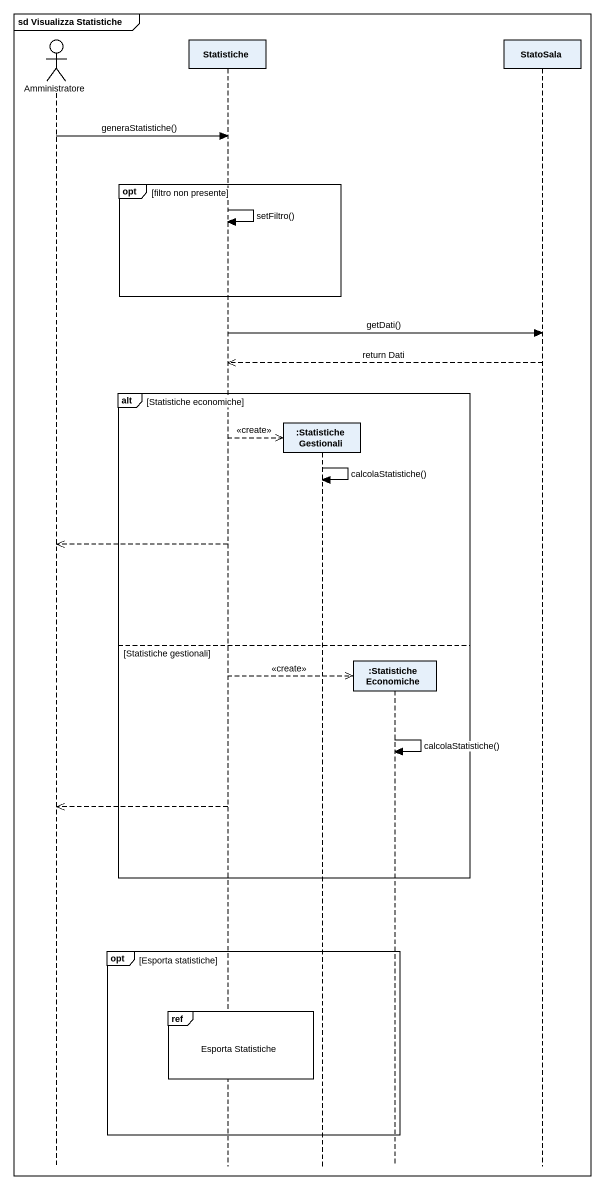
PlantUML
@startuml
mainframe sd Visualizza Statistiche
hide footbox
actor Amministratore
participant Statistiche
participant ":StatisticheGestionali" as StatisticheGestionali
participant ":StatisticheEconomiche" as StatisticheEconomiche
participant StatoSala

Amministratore -> Statistiche : generaStatistiche()
opt filtro non presente
  Statistiche -> Statistiche : setFiltro()
end
Statistiche -> StatoSala : getDati()
StatoSala -->> Statistiche : return Dati
alt Statistiche economiche
  Statistiche -->> StatisticheGestionali ** : <<create>>
  StatisticheGestionali -> StatisticheGestionali : calcolaStatistiche()
  Statistiche -->> Amministratore
else Statistiche gestionali
  Statistiche -->> StatisticheEconomiche ** : <<create>>
  StatisticheEconomiche -> StatisticheEconomiche : calcolaStatistiche()
  Statistiche -->> Amministratore
end
opt Esporta statistiche
  ref over Statistiche : Esporta Statistiche
end
@enduml
